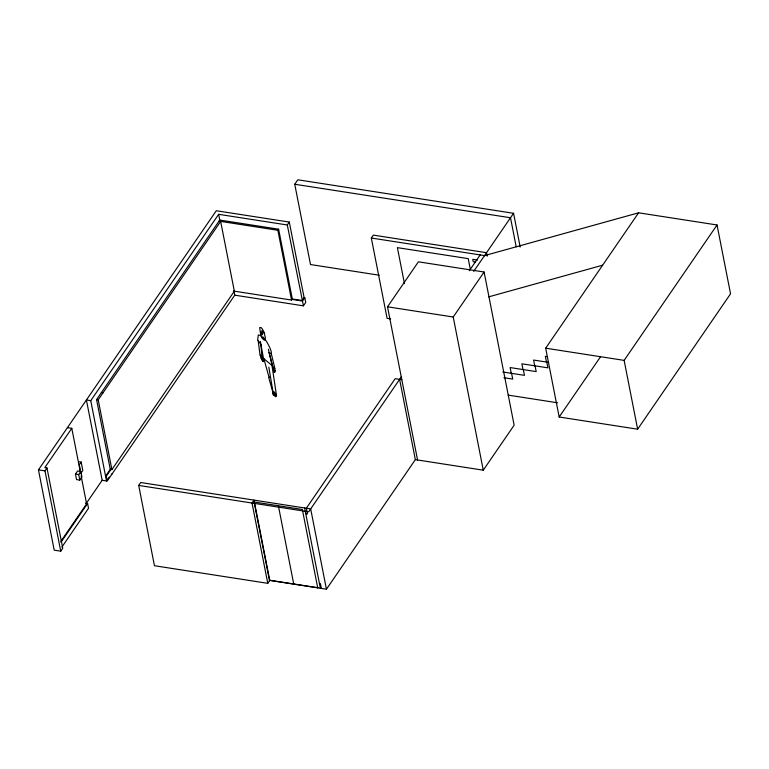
<?xml version="1.0" encoding="UTF-8"?>
<svg xmlns="http://www.w3.org/2000/svg" width="769" height="769" viewBox="0 0 769 769"><rect width="100%" height="100%" fill="white"/><g stroke="black" fill="none" stroke-linecap="round" stroke-linejoin="round"><path stroke-width="1.15" d="M274.869 370.745L274.254 372.206L269.16 352.596M274.072 395.093C274.014 393.786 274.543 392.152 276.34 395.804L275.725 396.746C274.293 396.218 272.745 392.882 274.312 392.325L276.34 395.804M262.738 336.697L265.017 339.61L265.372 337.851L264.296 333.438L261.979 330.459L262.421 334.736L260.672 331.756L261.873 334.304M265.084 339.687L264.18 340.004L262.969 339.148L260.912 336.024L259.662 327.661L260.931 327.45L262.373 329.065L264.642 333.371L264.084 332.958M67.422 427.651L71.786 428.323L44.804 467.629L46.986 467.975L62.741 548.259L60.741 551.171L54.205 550.162L38.45 469.869L216.291 210.735L289.298 222.068L304.111 297.584L302.111 300.487L292.307 298.968L291.557 300.064L233.392 291.028M86.157 503.599L102.162 480.279L106.516 480.952L90.761 400.668L218.646 214.32L287.298 224.981L289.298 222.068M60.741 551.171L44.986 470.878L46.986 467.975M111.899 469.609L98.211 399.832L220.655 221.405L234.343 291.182L111.899 469.609L110.265 469.35L96.577 399.572L219.771 220.059L218.646 214.32M81.168 462.082L79.294 464.812L80.937 473.175L82.812 470.445L81.168 462.082L78.986 461.736M75.458 474.089L77.582 470.993L80.851 471.503L81.927 477.001L79.803 480.096L76.535 479.587L75.458 474.089L78.726 474.598L80.851 471.503M379.261 275.215L310.503 264.546L294.748 184.252L297.814 179.792L513.567 213.292L520.19 247.041M60.972 541.174L86.599 503.839L87.589 503.484L88.531 508.271L61.905 547.057M110.573 468.898L105.574 476.174L106.257 476.28L110.947 469.455M60.972 542.28L87.589 503.484L85.57 503.176M291.557 300.064L277.869 230.287L278.618 229.191L219.771 220.059M106.516 480.952L109.198 477.059M234.016 291.345L234.766 295.171L107.199 481.067L106.257 476.28M138.699 485.431L140.698 482.519L310.686 508.915L326.441 589.208L269.775 580.412L267.775 583.325L154.454 565.724L138.699 485.431L308.686 511.827L401.62 376.416M304.111 297.584L304.793 297.69L302.486 301.054L303.419 305.831L234.766 295.171M303.419 305.831L305.726 302.467L304.793 297.69M390.623 318.866L387.086 318.318L371.331 238.025L373.33 235.112L486.527 252.693L487.21 256.183M254.03 500.119L252.03 503.032L267.775 583.325M417.567 459.987L387.509 306.812L418.394 261.816L484.095 272.015L514.144 425.19L483.268 470.186L415.356 459.641L326.441 589.208M469.311 270.746L480.173 254.923M473.675 271.428L513.567 213.292M483.268 470.186L453.22 317.011L484.095 272.015M545.673 348.194L638.587 212.802L717.044 224.981L730.55 293.806L637.636 429.198L559.178 417.009L545.673 348.194L624.13 360.373L717.044 224.981M559.178 417.009L600.531 356.758M261.277 358.066L263.142 361.651L260.047 355.143L258.182 340.715M273.389 392.997C271.765 392.334 273.389 395.42 274.389 395.526M274.197 394.334L272.822 391.027L268.823 367.111M484.528 255.606L638.587 212.802M488.805 296.834L602.627 265.209M269.458 377.146L268.814 377.877L273.014 392.728M294.748 184.252L510.51 217.752L516.21 246.849M371.331 238.025L485.056 255.683M477.453 260.066L472.752 259.336L473.204 261.662L475.559 262.027M219.021 221.145L277.869 230.287M387.509 306.812L453.22 317.011M291.989 299.42L302.486 301.054L287.298 224.981M547.547 356.643L545.346 356.307L546.471 362.036L548.672 362.382M502.791 371.994L524.448 375.339L523.324 369.61M503.916 377.733L512.712 379.098L511.587 373.359M508.146 395.112L557.64 402.793M401.812 379.694L395.179 378.665L306.331 508.242L307.456 513.971L305.754 513.711M101.383 392.565L103.017 392.824M96.577 399.572L98.211 399.832M90.761 400.668L86.407 399.986L102.162 480.279M111.197 474.127L111.88 474.233M38.45 469.869L44.986 470.878M319.443 583.488L320.394 583.633L321.336 588.41M269.746 580.259L317.693 587.699M265.007 339.802L261.652 337.456M268.419 349.232L269.073 352.538C275.369 357.316 266.641 340.513 265.017 339.61M269.073 352.538L272.197 365.631L263.479 358.392L260.335 341.388M260.258 355.047L261.902 356.432L260.912 344.502M272.697 393.517L273.908 394.564M261.037 335.649L258.288 334.928L257.653 339.956L261.047 344.618M273.139 367.121L274.879 368.582L271.246 353.461M274.293 372.177L274.994 372.119L275.225 370.821L274.658 368.389M273.879 393.632L273.764 391.748L276.456 395.247L271.976 365.41M263.19 361.584L261.806 356.316M261.921 359.969L260.979 357.941M269.015 377.243L263.844 358.575M276.215 394.949L276.379 395.631M624.13 360.373L637.636 429.198M535.061 365.852L536.185 371.59L510.135 367.563L511.26 373.292M534.734 365.794L533.609 360.055L546.797 362.103L547.922 367.842L521.872 363.804L522.997 369.543M470.272 269.102L468.225 258.634L397.39 247.637L404.465 283.684M399.611 379.348L415.356 459.641M278.618 229.191L292.307 298.968M304.63 507.973L320.385 588.266M317.722 587.852L302.342 509.472L254.404 502.032L269.775 580.412M278.378 505.752L293.72 583.979M253.78 500.484L269.525 580.778M71.786 428.323L80.668 473.637M81.13 475.953L86.599 503.839M78.726 474.598L79.803 480.096"/></g></svg>
